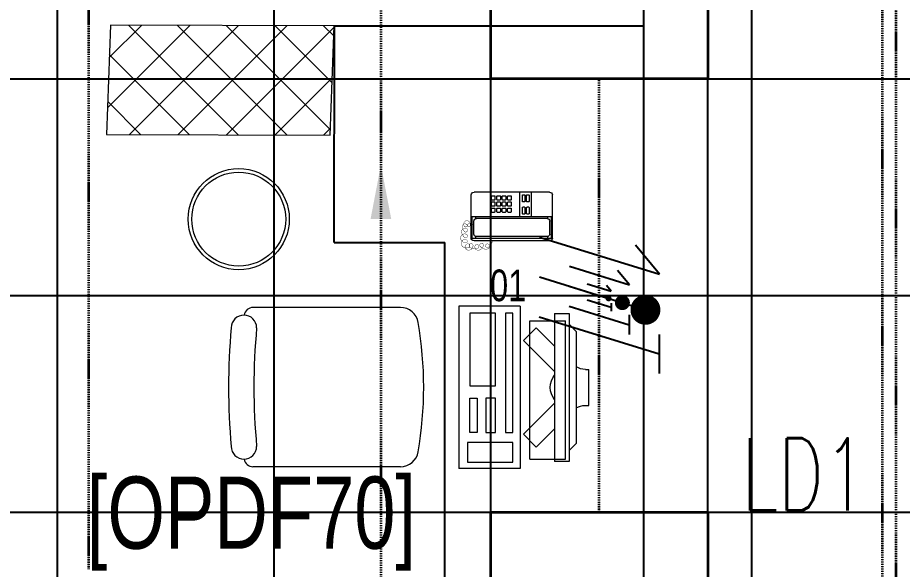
# Model space of a CAD drawing. Extents: x -12260 to 57327, y -29287 to 19916.
# Drawn here: x 5126 to 7575, y 132 to 1659 of the extents above; entities that cross this region are included whole.
import ezdxf
from ezdxf.enums import TextEntityAlignment as Align

# ---------------------------------------------------------------- set-up
doc = ezdxf.new("R2010")
doc.units = 0
doc.header["$LTSCALE"] = 0.25
doc.linetypes.add('DASHDOT', pattern=[25.4, 12.7, -6.35, 0, -6.35])
for name, color, linetype, lineweight in [('01-First Floor$0$72_EGR_BASE_TEXT', 252, 'Continuous', 5), ('01-First Floor$0$72_EGR_EQP_TAG', 142, 'Continuous', 5), ('01-First Floor$0$C-HYDR-CTCH', 251, 'Continuous', 5), ('01-First Floor$0$Hatch', 252, 'Continuous', 5), ('01-First Floor$0$LOADING', 253, 'Continuous', 5), ('E-LITE-CIRC-NUMB', 6, 'Continuous', 25), ('E-LITE-CLNG', 150, 'Continuous', 35), ('E-LITE-CLNG-CNDT', 6, 'DASHDOT', 35), ('E-LITE-CLNG-CNDT @ 100', 6, 'DASHDOT', 35), ('E-LITE-CTRL', 6, 'Continuous', 25), ('E-LITE-IDEN', 6, 'Continuous', 25), ('E-POWR-WIRE', 6, 'Continuous', 25), ('E-POWR-WIRE @ 100', 6, 'Continuous', 25), ('E-POWR-WIRE @ 20', 6, 'Continuous', 25), ('E-POWR-WIRE @ 50', 6, 'Continuous', 25)]:
    doc.layers.add(name, color=color, linetype=linetype, lineweight=lineweight)
doc.layers.add('01-First Floor$0$FALSE CEILING', color=251, linetype='Continuous')
doc.styles.add('01-First Floor$0$X3G_ENTITY_257CFD', font='swisscl.ttf', dxfattribs={"height": 200})
doc.styles.add('01-First Floor$0$X3G_ENTITY_9F38', font='swisscl.ttf', dxfattribs={"height": 0.2})
doc.styles.add('DC_SIMPLEX', font='SIMPLEX.shx', dxfattribs={"width": 0.7})

# ---------------------------------------------------------------- blocks, each defined once
blk = doc.blocks.new('01-First Floor$0$DM20079-P')
at = {"color": 0}
for p, q in [((-0.0616, 0.225), (0.0594, 0.225)), ((-0.0616, 0.225), (-0.0616, 0)), ((-0.0616, 0.222), (-0.0016, 0.222)), ((-0.0016, 0.225), (-0.0016, 0)), ((-0.0686, 0.217), (-0.0686, 0.008)), ((-0.0616, 0.212), (-0.0565, 0.212)), ((-0.0566, 0.2105), (-0.0566, 0.0145)), ((-0.0496, 0.2175), (-0.0136, 0.2175)), ((-0.0068, 0.212), (-0.0016, 0.212)), ((-0.0066, 0.2105), (-0.0066, 0.0145)), ((0.0664, 0.217), (0.0664, 0.008)), ((-0.0016, 0.1675), (0.0664, 0.1675)), ((-0.0016, 0.135), (0.0664, 0.135)), ((-0.0616, 0.013), (-0.0565, 0.013)), ((-0.0616, 0.003), (-0.0016, 0.003)), ((-0.0594, 0), (0.0594, 0)), ((-0.0496, 0.0075), (-0.0136, 0.0075)), ((-0.0068, 0.013), (-0.0016, 0.013))]:
    blk.add_line(p, q, dxfattribs=at)
for points in [[(0.0074, 0.1605, 0.414214), (0.0054, 0.1585), (0.0054, 0.1555, 0.414214), (0.0074, 0.1535), (0.0234, 0.1535, 0.414214), (0.0254, 0.1555), (0.0254, 0.1585, 0.414214), (0.0234, 0.1605)], [(0.0234, 0.142, 0.414214), (0.0254, 0.144), (0.0254, 0.147, 0.414214), (0.0234, 0.149), (0.0074, 0.149, 0.414214), (0.0054, 0.147), (0.0054, 0.144, 0.414214), (0.0074, 0.142)], [(0.0574, 0.1535, 0.414214), (0.0594, 0.1555), (0.0594, 0.1585, 0.414214), (0.0574, 0.1605), (0.0414, 0.1605, 0.414214), (0.0394, 0.1585), (0.0394, 0.1555, 0.414214), (0.0414, 0.1535)], [(0.0574, 0.142, 0.414214), (0.0594, 0.144), (0.0594, 0.147, 0.414214), (0.0574, 0.149), (0.0414, 0.149, 0.414214), (0.0394, 0.147), (0.0394, 0.144, 0.414214), (0.0414, 0.142)], [(0.0104, 0.103, 0.414214), (0.0124, 0.101), (0.0204, 0.101, 0.414214), (0.0224, 0.103), (0.0224, 0.109, 0.414214), (0.0204, 0.111), (0.0124, 0.111, 0.414214), (0.0104, 0.109)], [(0.0274, 0.103, 0.414214), (0.0294, 0.101), (0.0374, 0.101, 0.414214), (0.0394, 0.103), (0.0394, 0.109, 0.414214), (0.0374, 0.111), (0.0294, 0.111, 0.414214), (0.0274, 0.109)], [(0.0444, 0.103, 0.414214), (0.0464, 0.101), (0.0544, 0.101, 0.414214), (0.0564, 0.103), (0.0564, 0.109, 0.414214), (0.0544, 0.111), (0.0464, 0.111, 0.414214), (0.0444, 0.109)], [(0.0104, 0.088, 0.414214), (0.0124, 0.086), (0.0204, 0.086, 0.414214), (0.0224, 0.088), (0.0224, 0.094, 0.414214), (0.0204, 0.096), (0.0124, 0.096, 0.414214), (0.0104, 0.094)], [(0.0104, 0.073, 0.414214), (0.0124, 0.071), (0.0204, 0.071, 0.414214), (0.0224, 0.073), (0.0224, 0.079, 0.414214), (0.0204, 0.081), (0.0124, 0.081, 0.414214), (0.0104, 0.079)], [(0.0274, 0.088, 0.414214), (0.0294, 0.086), (0.0374, 0.086, 0.414214), (0.0394, 0.088), (0.0394, 0.094, 0.414214), (0.0374, 0.096), (0.0294, 0.096, 0.414214), (0.0274, 0.094)], [(0.0274, 0.073, 0.414214), (0.0294, 0.071), (0.0374, 0.071, 0.414214), (0.0394, 0.073), (0.0394, 0.079, 0.414214), (0.0374, 0.081), (0.0294, 0.081, 0.414214), (0.0274, 0.079)], [(0.0444, 0.088, 0.414214), (0.0464, 0.086), (0.0544, 0.086, 0.414214), (0.0564, 0.088), (0.0564, 0.094, 0.414214), (0.0544, 0.096), (0.0464, 0.096, 0.414214), (0.0444, 0.094)], [(0.0444, 0.073, 0.414214), (0.0464, 0.071), (0.0544, 0.071, 0.414214), (0.0564, 0.073), (0.0564, 0.079, 0.414214), (0.0544, 0.081), (0.0464, 0.081, 0.414214), (0.0444, 0.079)], [(0.0104, 0.058, 0.414214), (0.0124, 0.056), (0.0204, 0.056, 0.414214), (0.0224, 0.058), (0.0224, 0.064, 0.414214), (0.0204, 0.066), (0.0124, 0.066, 0.414214), (0.0104, 0.064)], [(0.0274, 0.058, 0.414214), (0.0294, 0.056), (0.0374, 0.056, 0.414214), (0.0394, 0.058), (0.0394, 0.064, 0.414214), (0.0374, 0.066), (0.0294, 0.066, 0.414214), (0.0274, 0.064)], [(0.0444, 0.058, 0.414214), (0.0464, 0.056), (0.0544, 0.056, 0.414214), (0.0564, 0.058), (0.0564, 0.064, 0.414214), (0.0544, 0.066), (0.0464, 0.066, 0.414214), (0.0444, 0.064)]]:
    blk.add_lwpolyline(points, format="xyb", close=True, dxfattribs=at)
at = {"color": 0, "const_width": 0.001}
blk.add_lwpolyline([(-0.0686, 0.059, 0.184574), (-0.0861, 0.0478, 1.44364), (-0.0769, 0.0452, 0.837915), (-0.0907, 0.0465, 0.30536), (-0.0835, 0.0248, 1.584726), (-0.0815, 0.034, 0.253153), (-0.094, 0.0228, 0.874198), (-0.0776, 0.0142, 0.915253), (-0.0897, 0.0168, 0.223821), (-0.0874, -0.0011, 1.703343), (-0.0796, 0.005, 0.588962), (-0.0934, -0.0114, 0.717795), (-0.0769, -0.0108, 0.983104), (-0.0875, -0.0075, 0.326362), (-0.0815, -0.0259, 0.758716), (-0.0657, -0.0134, 0.906186), (-0.0743, -0.016, 0.189488), (-0.067, -0.0272, 0.7948), (-0.0506, -0.0127, 1.223996), (-0.0585, -0.0193, 0.072149), (-0.0473, -0.0259, 0.645886), (-0.0341, -0.0134, 1.366917), (-0.042, -0.0193, 0.078415), (-0.0315, -0.0246, 0.723006), (-0.0229, -0.0127, 1.105484), (-0.0289, -0.018, 0.327892), (-0.017, -0.0193, 0.446638), (-0.0144, -0.0068, 0.327263), (-0.0269, -0.0029, 1.240441), (-0.0229, -0.0094, 0.611307), (-0.0278, 0.0075)], format="xyb", dxfattribs=at)
at = {"color": 0}
for centre, radius, start, end in [((-0.0605, 0.217), 0.00813, 97.9633, 179.6649), ((0.0582, 0.217), 0.00813, 0.3351, 82.0367), ((-0.0496, 0.2105), 0.007, 90, 180), ((-0.0136, 0.2105), 0.007, 0, 90), ((-0.0605, 0.008), 0.00813, 180.3351, 277.9633), ((-0.0496, 0.0145), 0.007, 180, 270), ((-0.0136, 0.0145), 0.007, 270, 0), ((0.0582, 0.008), 0.00813, 277.9633, 359.6649)]:
    blk.add_arc(centre, radius, start, end, dxfattribs=at)
blk = doc.blocks.new('01-First Floor$0$GF21021-P')
for p, q in [((-0.2207, 0.4756), (-0.2207, 0.0675)), ((0.2205, 0.4756), (0.2205, 0.0675))]:
    blk.add_line(p, q)
for centre, radius, start, end in [((-0.0001, -0.5295), 1.0695, 80.3671, 99.6329), ((-0.1707, 0.4756), 0.05, 99.6329, 180), ((0.1705, 0.4756), 0.05, 0, 80.3671), ((-0.1643, 0.0425), 0.0351, 90, 270), ((0, 1.8467), 1.7767, 264.6946, 275.3053), ((0.1641, 0.0425), 0.0351, 270, 90), ((-0.1957, 0.0675), 0.025, 180, 261.4721), ((0.1955, 0.0675), 0.025, 278.5279, 0), ((0, 1.8314), 1.8314, 264.8532, 275.147)]:
    blk.add_arc(centre, radius, start, end)
blk = doc.blocks.new('01-First Floor$0$ITCWLS1-P')
at = {"layer": '01-First Floor$0$LOADING'}
for p, q in [((-0.17, 0.45), (-0.17, 0)), ((-0.17, 0.45), (0, 0.45)), ((0, 0.45), (0, 0)), ((-0.2651, 0.43, 0), (-0.3051, 0.43, 0)), ((-0.3051, 0.43, 0), (-0.3051, 0.02, 0)), ((-0.2651, 0.43, 0), (-0.2651, 0.02, 0)), ((-0.1496, 0.4305), (-0.1291, 0.4305)), ((-0.1291, 0.4305), (-0.1291, 0.4089)), ((-0.3251, 0.38, 0), (-0.3051, 0.4, 0)), ((-0.197, 0.4094), (-0.295, 0.4094)), ((-0.295, 0.0264), (-0.295, 0.4094)), ((-0.197, 0.0264), (-0.197, 0.4094)), ((-0.3251, 0.38, 0), (-0.3251, 0.07, 0)), ((-0.3503, 0.275), (-0.3596, 0.275)), ((-0.3596, 0.175), (-0.3596, 0.275)), ((-0.3503, 0.175), (-0.3596, 0.175)), ((-0.3251, 0.07, 0), (-0.3051, 0.05, 0)), ((-0.197, 0.0264), (-0.295, 0.0264)), ((-0.3051, 0.02, 0), (-0.2651, 0.02, 0)), ((-0.17, 0), (0, 0))]:
    blk.add_line(p, q, dxfattribs=at)
at = {"layer": '01-First Floor$0$LOADING', "extrusion": (2.48281e-10, 3.18408e-10, -1)}
for p, q in [((-0.2651, 0.3395), (-0.2144, 0.3902)), ((-0.1791, 0.3548), (-0.2144, 0.3902)), ((-0.2651, 0.2688), (-0.1791, 0.3548))]:
    blk.add_line(p, q, dxfattribs=at)
at = {"layer": '01-First Floor$0$LOADING', "extrusion": (2.48281e-10, -3.18408e-10, -1)}
for p, q in [((-0.2651, 0.1812), (-0.1791, 0.0952)), ((-0.2651, 0.1105), (-0.2144, 0.0598)), ((-0.1791, 0.0952), (-0.2144, 0.0598))]:
    blk.add_line(p, q, dxfattribs=at)
at = {"layer": '01-First Floor$0$LOADING'}
for points in [[(-0.1291, 0.4089), (-0.1291, 0.1), (-0.1496, 0.1), (-0.1496, 0.4305)], [(-0.1496, 0.1), (-0.1496, 0.1), (-0.1496, 0.1), (-0.1496, 0.1), (-0.1496, 0.1), (-0.1496, 0.1), (-0.1496, 0.1), (-0.1496, 0.1), (-0.1496, 0.1)], [(-0.1496, 0.1), (-0.1496, 0.1), (-0.1496, 0.1), (-0.1496, 0.1), (-0.1496, 0.1), (-0.1496, 0.1), (-0.1496, 0.1), (-0.1496, 0.1), (-0.1496, 0.1), (-0.1496, 0.1), (-0.1496, 0.1), (-0.1496, 0.1), (-0.1496, 0.1), (-0.1496, 0.1), (-0.1496, 0.1), (-0.1496, 0.1), (-0.1496, 0.1), (-0.1496, 0.1)], [(-0.1496, 0.1), (-0.1496, 0.1), (-0.1496, 0.1), (-0.1496, 0.1), (-0.1496, 0.1), (-0.1496, 0.1), (-0.1496, 0.1), (-0.1496, 0.1), (-0.1496, 0.1), (-0.1496, 0.1)], [(-0.1496, 0.1), (-0.1496, 0.1), (-0.1496, 0.1), (-0.1496, 0.1), (-0.1496, 0.1), (-0.1496, 0.1), (-0.1496, 0.1)], [(-0.1496, 0.1), (-0.1496, 0.1), (-0.1496, 0.1), (-0.1496, 0.1), (-0.1496, 0.1), (-0.1496, 0.1), (-0.1496, 0.1), (-0.1496, 0.1), (-0.1496, 0.1), (-0.1496, 0.1)], [(-0.1496, 0.1), (-0.1496, 0.1), (-0.1496, 0.1), (-0.1496, 0.1), (-0.1496, 0.1), (-0.1496, 0.1), (-0.1496, 0.1), (-0.1496, 0.1), (-0.1496, 0.1), (-0.1496, 0.1), (-0.1496, 0.1), (-0.1496, 0.1), (-0.1496, 0.1), (-0.1496, 0.1), (-0.1496, 0.1)], [(-0.1496, 0.1), (-0.1496, 0.1), (-0.1496, 0.1), (-0.1496, 0.1), (-0.1496, 0.1), (-0.1496, 0.1), (-0.1496, 0.1), (-0.1496, 0.1), (-0.1496, 0.1), (-0.1496, 0.1)], [(-0.1496, 0.1), (-0.1496, 0.1), (-0.1496, 0.1), (-0.1496, 0.1), (-0.1496, 0.1), (-0.1496, 0.1), (-0.1496, 0.1), (-0.1496, 0.1), (-0.1496, 0.1), (-0.1496, 0.1)], [(-0.1496, 0.1), (-0.1496, 0.1), (-0.1496, 0.1), (-0.1496, 0.1), (-0.1496, 0.1), (-0.1496, 0.1), (-0.1496, 0.1), (-0.1496, 0.1), (-0.1496, 0.1), (-0.1496, 0.1), (-0.1496, 0.1), (-0.1496, 0.1), (-0.1496, 0.1), (-0.1496, 0.1), (-0.1496, 0.1), (-0.1496, 0.1), (-0.1496, 0.1), (-0.1496, 0.1), (-0.1496, 0.1), (-0.1496, 0.1), (-0.1496, 0.1), (-0.1496, 0.1), (-0.1496, 0.1), (-0.1496, 0.1), (-0.1496, 0.1), (-0.1496, 0.1), (-0.1496, 0.1), (-0.1496, 0.1), (-0.1496, 0.1), (-0.1496, 0.1), (-0.1496, 0.1), (-0.1496, 0.1), (-0.1496, 0.1), (-0.1496, 0.1), (-0.1496, 0.1), (-0.1496, 0.1), (-0.1496, 0.1), (-0.1496, 0.1), (-0.1496, 0.1), (-0.1496, 0.1), (-0.1496, 0.1), (-0.1496, 0.1), (-0.1496, 0.1), (-0.1496, 0.1), (-0.1496, 0.1), (-0.1496, 0.1), (-0.1496, 0.1), (-0.1496, 0.1), (-0.1496, 0.1), (-0.1496, 0.1), (-0.1496, 0.1), (-0.1496, 0.1), (-0.1496, 0.1), (-0.1496, 0.1)], [(-0.1496, 0.1), (-0.1496, 0.1), (-0.1496, 0.1), (-0.1496, 0.1), (-0.1496, 0.1), (-0.1496, 0.1), (-0.1496, 0.1), (-0.1496, 0.1), (-0.1496, 0.1), (-0.1496, 0.1), (-0.1496, 0.1), (-0.1496, 0.1), (-0.1496, 0.1), (-0.1496, 0.1), (-0.1496, 0.1), (-0.1496, 0.1), (-0.1496, 0.1), (-0.1496, 0.1), (-0.1496, 0.1), (-0.1496, 0.1), (-0.1496, 0.1), (-0.1496, 0.1), (-0.1496, 0.1), (-0.1496, 0.1), (-0.1496, 0.1), (-0.1496, 0.1), (-0.1496, 0.1), (-0.1496, 0.1), (-0.1496, 0.1), (-0.1496, 0.1), (-0.1496, 0.1), (-0.1496, 0.1), (-0.1496, 0.1), (-0.1496, 0.1), (-0.1496, 0.1), (-0.1496, 0.1), (-0.1496, 0.1), (-0.1496, 0.1), (-0.1496, 0.1), (-0.1496, 0.1), (-0.1496, 0.1), (-0.1496, 0.1), (-0.1496, 0.1), (-0.1496, 0.1), (-0.1496, 0.1), (-0.1496, 0.1), (-0.1496, 0.1), (-0.1496, 0.1), (-0.1496, 0.1), (-0.1496, 0.1), (-0.1496, 0.1), (-0.1496, 0.1), (-0.1496, 0.1), (-0.1496, 0.1), (-0.1496, 0.1), (-0.1496, 0.1), (-0.1496, 0.1), (-0.1496, 0.1), (-0.1496, 0.1), (-0.1496, 0.1), (-0.1496, 0.1), (-0.1496, 0.1), (-0.1496, 0.1), (-0.1496, 0.1), (-0.1496, 0.1), (-0.1496, 0.1), (-0.1496, 0.1), (-0.1496, 0.1), (-0.1496, 0.1), (-0.1496, 0.1), (-0.1496, 0.1), (-0.1496, 0.1), (-0.1496, 0.1), (-0.1496, 0.1), (-0.1496, 0.1), (-0.1496, 0.1), (-0.1496, 0.1), (-0.1496, 0.1), (-0.1496, 0.1), (-0.1496, 0.1), (-0.1496, 0.1), (-0.1496, 0.1), (-0.1496, 0.1), (-0.1496, 0.1), (-0.1496, 0.1), (-0.1496, 0.1), (-0.1496, 0.1), (-0.1496, 0.1), (-0.1496, 0.1)], [(-0.1496, 0.1), (-0.1496, 0.1), (-0.1496, 0.1), (-0.1496, 0.1), (-0.1496, 0.1), (-0.1496, 0.1), (-0.1496, 0.1), (-0.1496, 0.1), (-0.1496, 0.1), (-0.1496, 0.1), (-0.1496, 0.1), (-0.1496, 0.1)], [(-0.1496, 0.1), (-0.1496, 0.1), (-0.1496, 0.1), (-0.1496, 0.1), (-0.1496, 0.1), (-0.1496, 0.1), (-0.1496, 0.1)], [(-0.1496, 0.1), (-0.1496, 0.1), (-0.1496, 0.1), (-0.1496, 0.1), (-0.1496, 0.1), (-0.1496, 0.1), (-0.1496, 0.1), (-0.1496, 0.1), (-0.1496, 0.1), (-0.1496, 0.1), (-0.1496, 0.1), (-0.1496, 0.1), (-0.1496, 0.1), (-0.1496, 0.1), (-0.1496, 0.1), (-0.1496, 0.1), (-0.1496, 0.1)], [(-0.1496, 0.1), (-0.1496, 0.1), (-0.1496, 0.1), (-0.1496, 0.1), (-0.1496, 0.1), (-0.1496, 0.1), (-0.1496, 0.1), (-0.1496, 0.1), (-0.1496, 0.1), (-0.1496, 0.1), (-0.1496, 0.1), (-0.1496, 0.1), (-0.1496, 0.1), (-0.1496, 0.1), (-0.1496, 0.1), (-0.1496, 0.1), (-0.1496, 0.1), (-0.1496, 0.1), (-0.1496, 0.1), (-0.1496, 0.1), (-0.1496, 0.1), (-0.1496, 0.1), (-0.1496, 0.1), (-0.1496, 0.1), (-0.1496, 0.1), (-0.1496, 0.1), (-0.1496, 0.1), (-0.1496, 0.1), (-0.1496, 0.1), (-0.1496, 0.1), (-0.1496, 0.1), (-0.1496, 0.1), (-0.1496, 0.1), (-0.1496, 0.1), (-0.1496, 0.1), (-0.1496, 0.1), (-0.1496, 0.1), (-0.1496, 0.1), (-0.1496, 0.1), (-0.1496, 0.1), (-0.1496, 0.1), (-0.1496, 0.1), (-0.1496, 0.1), (-0.1496, 0.1), (-0.1496, 0.1), (-0.1496, 0.1), (-0.1496, 0.1), (-0.1496, 0.1), (-0.1496, 0.1), (-0.1496, 0.1), (-0.1496, 0.1), (-0.1496, 0.1), (-0.1496, 0.1), (-0.1496, 0.1), (-0.1496, 0.1), (-0.1496, 0.1), (-0.1496, 0.1), (-0.1496, 0.1), (-0.1496, 0.1), (-0.1496, 0.1), (-0.1496, 0.1), (-0.1496, 0.1), (-0.1496, 0.1), (-0.1496, 0.1), (-0.1496, 0.1), (-0.1496, 0.1), (-0.1496, 0.1), (-0.1496, 0.1), (-0.1496, 0.1), (-0.1496, 0.1), (-0.1496, 0.1), (-0.1496, 0.1), (-0.1496, 0.1), (-0.1496, 0.1), (-0.1496, 0.1), (-0.1496, 0.1), (-0.1496, 0.1), (-0.1496, 0.1), (-0.1496, 0.1), (-0.1496, 0.1), (-0.1496, 0.1), (-0.1496, 0.1), (-0.1496, 0.1), (-0.1496, 0.1), (-0.1496, 0.1), (-0.1496, 0.1), (-0.1496, 0.1), (-0.1496, 0.1), (-0.1496, 0.1), (-0.1496, 0.1), (-0.1496, 0.1), (-0.1496, 0.1), (-0.1496, 0.1), (-0.1496, 0.1), (-0.1496, 0.1), (-0.1496, 0.1), (-0.1496, 0.1), (-0.1496, 0.1), (-0.1496, 0.1), (-0.1496, 0.1), (-0.1496, 0.1), (-0.1496, 0.1), (-0.1496, 0.1), (-0.1496, 0.1), (-0.1496, 0.1), (-0.1496, 0.1), (-0.1496, 0.1), (-0.1496, 0.1), (-0.1496, 0.1), (-0.1496, 0.1), (-0.1496, 0.1)], [(-0.1496, 0.1), (-0.1496, 0.1), (-0.1496, 0.1), (-0.1496, 0.1), (-0.1496, 0.1), (-0.1496, 0.1), (-0.1496, 0.1), (-0.1496, 0.1)]]:
    blk.add_lwpolyline(points, dxfattribs=at)
for points in [[(-0.1019, 0.4305), (-0.0304, 0.4305), (-0.0304, 0.2294), (-0.1019, 0.2294)], [(-0.1019, 0.1954), (-0.0747, 0.1954), (-0.0747, 0.1), (-0.1019, 0.1)], [(-0.0304, 0.1954), (-0.0508, 0.1954), (-0.0508, 0.1), (-0.0304, 0.1)], [(-0.1496, 0.1), (-0.1496, 0.1), (-0.1496, 0.1), (-0.1496, 0.1), (-0.1496, 0.1), (-0.1496, 0.1), (-0.1496, 0.1), (-0.1496, 0.1), (-0.1496, 0.1), (-0.1496, 0.1), (-0.1496, 0.1), (-0.1496, 0.1), (-0.1496, 0.1), (-0.1496, 0.1), (-0.1496, 0.1), (-0.1496, 0.1), (-0.1496, 0.1), (-0.1496, 0.1), (-0.1496, 0.1), (-0.1496, 0.1), (-0.1496, 0.1), (-0.1496, 0.1), (-0.1496, 0.1), (-0.1496, 0.1), (-0.1496, 0.1), (-0.1496, 0.1), (-0.1496, 0.1), (-0.1496, 0.1), (-0.1496, 0.1), (-0.1496, 0.1), (-0.1496, 0.1), (-0.1496, 0.1), (-0.1496, 0.1), (-0.1496, 0.1), (-0.1496, 0.1), (-0.1496, 0.1), (-0.1496, 0.1), (-0.1496, 0.1), (-0.1496, 0.1), (-0.1496, 0.1), (-0.1496, 0.1), (-0.1496, 0.1), (-0.1496, 0.1), (-0.1496, 0.1), (-0.1496, 0.1), (-0.1496, 0.1), (-0.1496, 0.1), (-0.1496, 0.1), (-0.1496, 0.1), (-0.1496, 0.1), (-0.1496, 0.1), (-0.1496, 0.1), (-0.1496, 0.1), (-0.1496, 0.1), (-0.1496, 0.1), (-0.1496, 0.1), (-0.1496, 0.1), (-0.1496, 0.1), (-0.1496, 0.1), (-0.1496, 0.1), (-0.1496, 0.1), (-0.1496, 0.1), (-0.1496, 0.1), (-0.1496, 0.1), (-0.1496, 0.1), (-0.1496, 0.1), (-0.1496, 0.1), (-0.1496, 0.1), (-0.1496, 0.1), (-0.1496, 0.1), (-0.1496, 0.1), (-0.1496, 0.1), (-0.1496, 0.1), (-0.1496, 0.1), (-0.1496, 0.1), (-0.1496, 0.1), (-0.1496, 0.1), (-0.1496, 0.1), (-0.1496, 0.1), (-0.1496, 0.1), (-0.1496, 0.1), (-0.1496, 0.1), (-0.1496, 0.1), (-0.1496, 0.1), (-0.1496, 0.1), (-0.1496, 0.1), (-0.1496, 0.1), (-0.1496, 0.1), (-0.1496, 0.1), (-0.1496, 0.1), (-0.1496, 0.1), (-0.1496, 0.1), (-0.1496, 0.1), (-0.1496, 0.1), (-0.1496, 0.1), (-0.1496, 0.1), (-0.1496, 0.1), (-0.1496, 0.1), (-0.1496, 0.1), (-0.1496, 0.1), (-0.1496, 0.1), (-0.1496, 0.1), (-0.1496, 0.1), (-0.1496, 0.1), (-0.1496, 0.1), (-0.1496, 0.1), (-0.1496, 0.1), (-0.1496, 0.1), (-0.1496, 0.1), (-0.1496, 0.1), (-0.1496, 0.1), (-0.1496, 0.1), (-0.1496, 0.1), (-0.1496, 0.1), (-0.1496, 0.1), (-0.1496, 0.1), (-0.1496, 0.1), (-0.1496, 0.1), (-0.1496, 0.1), (-0.1496, 0.1), (-0.1496, 0.1), (-0.1496, 0.1), (-0.1496, 0.1), (-0.1496, 0.1), (-0.1496, 0.1), (-0.1496, 0.1), (-0.1496, 0.1), (-0.1496, 0.1), (-0.1496, 0.1), (-0.1496, 0.1), (-0.1496, 0.1), (-0.1496, 0.1), (-0.1496, 0.1), (-0.1496, 0.1), (-0.1496, 0.1), (-0.1496, 0.1), (-0.1496, 0.1), (-0.1496, 0.1), (-0.1496, 0.1), (-0.1496, 0.1), (-0.1496, 0.1), (-0.1496, 0.1), (-0.1496, 0.1), (-0.1496, 0.1), (-0.1496, 0.1), (-0.1496, 0.1), (-0.1496, 0.1), (-0.1496, 0.1), (-0.1496, 0.1), (-0.1496, 0.1), (-0.1496, 0.1), (-0.1496, 0.1), (-0.1496, 0.1), (-0.1496, 0.1), (-0.1496, 0.1), (-0.1496, 0.1), (-0.1496, 0.1), (-0.1496, 0.1), (-0.1496, 0.1), (-0.1496, 0.1), (-0.1496, 0.1), (-0.1496, 0.1), (-0.1496, 0.1), (-0.1496, 0.1), (-0.1496, 0.1), (-0.1496, 0.1), (-0.1496, 0.1), (-0.1496, 0.1), (-0.1496, 0.1), (-0.1496, 0.1), (-0.1496, 0.1), (-0.1496, 0.1), (-0.1496, 0.1), (-0.1496, 0.1), (-0.1496, 0.1), (-0.1496, 0.1), (-0.1496, 0.1), (-0.1496, 0.1), (-0.1496, 0.1), (-0.1496, 0.1), (-0.1496, 0.1), (-0.1496, 0.1), (-0.1496, 0.1), (-0.1496, 0.1), (-0.1496, 0.1), (-0.1496, 0.1), (-0.1496, 0.1), (-0.1496, 0.1), (-0.1496, 0.1), (-0.1496, 0.1), (-0.1496, 0.1), (-0.1496, 0.1), (-0.1496, 0.1), (-0.1496, 0.1), (-0.1496, 0.1), (-0.1496, 0.1), (-0.1496, 0.1), (-0.1496, 0.1), (-0.1496, 0.1), (-0.1496, 0.1), (-0.1496, 0.1), (-0.1496, 0.1), (-0.1496, 0.1), (-0.1496, 0.1), (-0.1496, 0.1), (-0.1496, 0.1), (-0.1496, 0.1), (-0.1496, 0.1), (-0.1496, 0.1), (-0.1496, 0.1), (-0.1496, 0.1), (-0.1496, 0.1), (-0.1496, 0.1), (-0.1496, 0.1), (-0.1496, 0.1), (-0.1496, 0.1), (-0.1496, 0.1), (-0.1496, 0.1), (-0.1496, 0.1), (-0.1496, 0.1), (-0.1496, 0.1), (-0.1496, 0.1), (-0.1496, 0.1), (-0.1496, 0.1), (-0.1496, 0.1), (-0.1496, 0.1), (-0.1496, 0.1), (-0.1496, 0.1), (-0.1496, 0.1), (-0.1496, 0.1), (-0.1496, 0.1), (-0.1496, 0.1), (-0.1496, 0.1), (-0.1496, 0.1), (-0.1496, 0.1), (-0.1496, 0.1), (-0.1496, 0.1), (-0.1496, 0.1), (-0.1496, 0.1), (-0.1496, 0.1), (-0.1496, 0.1), (-0.1496, 0.1), (-0.1496, 0.1), (-0.1496, 0.1), (-0.1496, 0.1), (-0.1496, 0.1), (-0.1496, 0.1), (-0.1496, 0.1), (-0.1496, 0.1), (-0.1496, 0.1), (-0.1496, 0.1), (-0.1496, 0.1), (-0.1496, 0.1), (-0.1496, 0.1), (-0.1496, 0.1), (-0.1496, 0.1), (-0.1496, 0.1), (-0.1496, 0.1), (-0.1496, 0.1), (-0.1496, 0.1), (-0.1496, 0.1), (-0.1496, 0.1), (-0.1496, 0.1), (-0.1496, 0.1), (-0.1496, 0.1), (-0.1496, 0.1), (-0.1496, 0.1), (-0.1496, 0.1), (-0.1496, 0.1), (-0.1496, 0.1), (-0.1496, 0.1), (-0.1496, 0.1), (-0.1496, 0.1), (-0.1496, 0.1), (-0.1496, 0.1), (-0.1496, 0.1), (-0.1496, 0.1)], [(-0.1496, 0.1), (-0.1496, 0.1), (-0.1496, 0.1), (-0.1496, 0.1), (-0.1496, 0.1), (-0.1496, 0.1), (-0.1496, 0.1), (-0.1496, 0.1), (-0.1496, 0.1), (-0.1496, 0.1), (-0.1496, 0.1), (-0.1496, 0.1), (-0.1496, 0.1), (-0.1496, 0.1), (-0.1496, 0.1), (-0.1496, 0.1), (-0.1496, 0.1), (-0.1496, 0.1), (-0.1496, 0.1), (-0.1496, 0.1), (-0.1496, 0.1), (-0.1496, 0.1), (-0.1496, 0.1), (-0.1496, 0.1), (-0.1496, 0.1), (-0.1496, 0.1), (-0.1496, 0.1), (-0.1496, 0.1), (-0.1496, 0.1), (-0.1496, 0.1), (-0.1496, 0.1), (-0.1496, 0.1), (-0.1496, 0.1), (-0.1496, 0.1), (-0.1496, 0.1), (-0.1496, 0.1), (-0.1496, 0.1), (-0.1496, 0.1), (-0.1496, 0.1), (-0.1496, 0.1), (-0.1496, 0.1), (-0.1496, 0.1), (-0.1496, 0.1), (-0.1496, 0.1), (-0.1496, 0.1), (-0.1496, 0.1), (-0.1496, 0.1), (-0.1496, 0.1), (-0.1496, 0.1), (-0.1496, 0.1), (-0.1496, 0.1), (-0.1496, 0.1), (-0.1496, 0.1), (-0.1496, 0.1), (-0.1496, 0.1), (-0.1496, 0.1), (-0.1496, 0.1), (-0.1496, 0.1), (-0.1496, 0.1), (-0.1496, 0.1), (-0.1496, 0.1), (-0.1496, 0.1), (-0.1496, 0.1), (-0.1496, 0.1), (-0.1496, 0.1), (-0.1496, 0.1), (-0.1496, 0.1), (-0.1496, 0.1), (-0.1496, 0.1), (-0.1496, 0.1), (-0.1496, 0.1), (-0.1496, 0.1), (-0.1496, 0.1), (-0.1496, 0.1), (-0.1496, 0.1), (-0.1496, 0.1), (-0.1496, 0.1), (-0.1496, 0.1), (-0.1496, 0.1), (-0.1496, 0.1), (-0.1496, 0.1), (-0.1496, 0.1), (-0.1496, 0.1), (-0.1496, 0.1), (-0.1496, 0.1), (-0.1496, 0.1), (-0.1496, 0.1), (-0.1496, 0.1), (-0.1496, 0.1), (-0.1496, 0.1), (-0.1496, 0.1), (-0.1496, 0.1), (-0.1496, 0.1), (-0.1496, 0.1), (-0.1496, 0.1), (-0.1496, 0.1), (-0.1496, 0.1), (-0.1496, 0.1), (-0.1496, 0.1), (-0.1496, 0.1), (-0.1496, 0.1), (-0.1496, 0.1), (-0.1496, 0.1), (-0.1496, 0.1), (-0.1496, 0.1), (-0.1496, 0.1), (-0.1496, 0.1), (-0.1496, 0.1), (-0.1496, 0.1), (-0.1496, 0.1), (-0.1496, 0.1), (-0.1496, 0.1), (-0.1496, 0.1), (-0.1496, 0.1), (-0.1496, 0.1), (-0.1496, 0.1), (-0.1496, 0.1), (-0.1496, 0.1), (-0.1496, 0.1), (-0.1496, 0.1), (-0.1496, 0.1), (-0.1496, 0.1), (-0.1496, 0.1), (-0.1496, 0.1), (-0.1496, 0.1), (-0.1496, 0.1), (-0.1496, 0.1), (-0.1496, 0.1), (-0.1496, 0.1), (-0.1496, 0.1), (-0.1496, 0.1), (-0.1496, 0.1), (-0.1496, 0.1), (-0.1496, 0.1), (-0.1496, 0.1), (-0.1496, 0.1), (-0.1496, 0.1), (-0.1496, 0.1), (-0.1496, 0.1), (-0.1496, 0.1), (-0.1496, 0.1), (-0.1496, 0.1), (-0.1496, 0.1), (-0.1496, 0.1), (-0.1496, 0.1), (-0.1496, 0.1), (-0.1496, 0.1), (-0.1496, 0.1), (-0.1496, 0.1), (-0.1496, 0.1), (-0.1496, 0.1), (-0.1496, 0.1), (-0.1496, 0.1), (-0.1496, 0.1), (-0.1496, 0.1), (-0.1496, 0.1), (-0.1496, 0.1), (-0.1496, 0.1), (-0.1496, 0.1), (-0.1496, 0.1), (-0.1496, 0.1), (-0.1496, 0.1), (-0.1496, 0.1), (-0.1496, 0.1), (-0.1496, 0.1), (-0.1496, 0.1), (-0.1496, 0.1), (-0.1496, 0.1), (-0.1496, 0.1), (-0.1496, 0.1), (-0.1496, 0.1), (-0.1496, 0.1), (-0.1496, 0.1), (-0.1496, 0.1), (-0.1496, 0.1), (-0.1496, 0.1), (-0.1496, 0.1), (-0.1496, 0.1), (-0.1496, 0.1), (-0.1496, 0.1), (-0.1496, 0.1), (-0.1496, 0.1), (-0.1496, 0.1), (-0.1496, 0.1), (-0.1496, 0.1), (-0.1496, 0.1), (-0.1496, 0.1), (-0.1496, 0.1), (-0.1496, 0.1), (-0.1496, 0.1), (-0.1496, 0.1), (-0.1496, 0.1), (-0.1496, 0.1), (-0.1496, 0.1), (-0.1496, 0.1), (-0.1496, 0.1), (-0.1496, 0.1), (-0.1496, 0.1), (-0.1496, 0.1), (-0.1496, 0.1), (-0.1496, 0.1), (-0.1496, 0.1), (-0.1496, 0.1), (-0.1496, 0.1), (-0.1496, 0.1), (-0.1496, 0.1), (-0.1496, 0.1), (-0.1496, 0.1), (-0.1496, 0.1), (-0.1496, 0.1), (-0.1496, 0.1), (-0.1496, 0.1), (-0.1496, 0.1), (-0.1496, 0.1)], [(-0.1496, 0.1), (-0.1496, 0.1), (-0.1496, 0.1), (-0.1496, 0.1), (-0.1496, 0.1), (-0.1496, 0.1), (-0.1496, 0.1), (-0.1496, 0.1), (-0.1496, 0.1), (-0.1496, 0.1), (-0.1496, 0.1), (-0.1496, 0.1), (-0.1496, 0.1), (-0.1496, 0.1), (-0.1496, 0.1), (-0.1496, 0.1), (-0.1496, 0.1), (-0.1496, 0.1), (-0.1496, 0.1), (-0.1496, 0.1), (-0.1496, 0.1), (-0.1496, 0.1), (-0.1496, 0.1), (-0.1496, 0.1), (-0.1496, 0.1), (-0.1496, 0.1), (-0.1496, 0.1), (-0.1496, 0.1), (-0.1496, 0.1), (-0.1496, 0.1), (-0.1496, 0.1), (-0.1496, 0.1), (-0.1496, 0.1), (-0.1496, 0.1), (-0.1496, 0.1), (-0.1496, 0.1), (-0.1496, 0.1), (-0.1496, 0.1), (-0.1496, 0.1), (-0.1496, 0.1), (-0.1496, 0.1), (-0.1496, 0.1), (-0.1496, 0.1), (-0.1496, 0.1), (-0.1496, 0.1), (-0.1496, 0.1), (-0.1496, 0.1), (-0.1496, 0.1), (-0.1496, 0.1), (-0.1496, 0.1), (-0.1496, 0.1), (-0.1496, 0.1), (-0.1496, 0.1), (-0.1496, 0.1), (-0.1496, 0.1), (-0.1496, 0.1), (-0.1496, 0.1), (-0.1496, 0.1), (-0.1496, 0.1), (-0.1496, 0.1), (-0.1496, 0.1), (-0.1496, 0.1), (-0.1496, 0.1), (-0.1496, 0.1), (-0.1496, 0.1), (-0.1496, 0.1), (-0.1496, 0.1), (-0.1496, 0.1), (-0.1496, 0.1), (-0.1496, 0.1), (-0.1496, 0.1), (-0.1496, 0.1), (-0.1496, 0.1), (-0.1496, 0.1), (-0.1496, 0.1), (-0.1496, 0.1), (-0.1496, 0.1), (-0.1496, 0.1), (-0.1496, 0.1), (-0.1496, 0.1), (-0.1496, 0.1), (-0.1496, 0.1), (-0.1496, 0.1), (-0.1496, 0.1), (-0.1496, 0.1), (-0.1496, 0.1), (-0.1496, 0.1), (-0.1496, 0.1), (-0.1496, 0.1), (-0.1496, 0.1), (-0.1496, 0.1), (-0.1496, 0.1), (-0.1496, 0.1), (-0.1496, 0.1), (-0.1496, 0.1), (-0.1496, 0.1), (-0.1496, 0.1), (-0.1496, 0.1), (-0.1496, 0.1), (-0.1496, 0.1), (-0.1496, 0.1), (-0.1496, 0.1), (-0.1496, 0.1), (-0.1496, 0.1), (-0.1496, 0.1), (-0.1496, 0.1), (-0.1496, 0.1), (-0.1496, 0.1), (-0.1496, 0.1), (-0.1496, 0.1), (-0.1496, 0.1), (-0.1496, 0.1), (-0.1496, 0.1), (-0.1496, 0.1), (-0.1496, 0.1), (-0.1496, 0.1), (-0.1496, 0.1), (-0.1496, 0.1), (-0.1496, 0.1), (-0.1496, 0.1), (-0.1496, 0.1), (-0.1496, 0.1), (-0.1496, 0.1), (-0.1496, 0.1), (-0.1496, 0.1), (-0.1496, 0.1), (-0.1496, 0.1), (-0.1496, 0.1), (-0.1496, 0.1), (-0.1496, 0.1), (-0.1496, 0.1), (-0.1496, 0.1), (-0.1496, 0.1), (-0.1496, 0.1), (-0.1496, 0.1), (-0.1496, 0.1), (-0.1496, 0.1), (-0.1496, 0.1), (-0.1496, 0.1), (-0.1496, 0.1), (-0.1496, 0.1), (-0.1496, 0.1), (-0.1496, 0.1), (-0.1496, 0.1), (-0.1496, 0.1), (-0.1496, 0.1), (-0.1496, 0.1), (-0.1496, 0.1), (-0.1496, 0.1), (-0.1496, 0.1), (-0.1496, 0.1), (-0.1496, 0.1), (-0.1496, 0.1), (-0.1496, 0.1), (-0.1496, 0.1), (-0.1496, 0.1), (-0.1496, 0.1), (-0.1496, 0.1), (-0.1496, 0.1), (-0.1496, 0.1), (-0.1496, 0.1), (-0.1496, 0.1), (-0.1496, 0.1), (-0.1496, 0.1), (-0.1496, 0.1), (-0.1496, 0.1), (-0.1496, 0.1), (-0.1496, 0.1), (-0.1496, 0.1), (-0.1496, 0.1), (-0.1496, 0.1), (-0.1496, 0.1), (-0.1496, 0.1), (-0.1496, 0.1), (-0.1496, 0.1), (-0.1496, 0.1), (-0.1496, 0.1), (-0.1496, 0.1), (-0.1496, 0.1), (-0.1496, 0.1), (-0.1496, 0.1), (-0.1496, 0.1), (-0.1496, 0.1), (-0.1496, 0.1), (-0.1496, 0.1), (-0.1496, 0.1), (-0.1496, 0.1), (-0.1496, 0.1), (-0.1496, 0.1), (-0.1496, 0.1), (-0.1496, 0.1), (-0.1496, 0.1), (-0.1496, 0.1), (-0.1496, 0.1), (-0.1496, 0.1), (-0.1496, 0.1), (-0.1496, 0.1), (-0.1496, 0.1), (-0.1496, 0.1), (-0.1496, 0.1), (-0.1496, 0.1), (-0.1496, 0.1), (-0.1496, 0.1), (-0.1496, 0.1), (-0.1496, 0.1), (-0.1496, 0.1), (-0.1496, 0.1), (-0.1496, 0.1), (-0.1496, 0.1), (-0.1496, 0.1), (-0.1496, 0.1), (-0.1496, 0.1), (-0.1496, 0.1), (-0.1496, 0.1), (-0.1496, 0.1), (-0.1496, 0.1), (-0.1496, 0.1), (-0.1496, 0.1), (-0.1496, 0.1)], [(-0.1496, 0.0727), (-0.0236, 0.0727), (-0.0236, 0.0182), (-0.1496, 0.0182)]]:
    blk.add_lwpolyline(points, close=True, dxfattribs=at)
for centre, radius, start, end in [((-0.3503, 0.325), 0.05, 270, 300.3093), ((-0.3089, 0.225), 0.0556, 321.9431, 38.0569), ((-0.3503, 0.125), 0.05, 59.6907, 90)]:
    blk.add_arc(centre, radius, start, end, dxfattribs=at)
blk = doc.blocks.new('01-First Floor$0$WM00001-P')
at = {"layer": '01-First Floor$0$LOADING'}
for radius in [0.14, 0.13]:
    blk.add_circle((0, 0), radius, dxfattribs=at)
blk = doc.blocks.new('01-First Floor')
at = {"layer": '01-First Floor$0$Hatch'}
h = blk.add_hatch(dxfattribs=at)
h.set_pattern_fill('ANSI37', color=256, scale=30)
h.set_pattern_definition([(45, (-1823.345, -13062.25), (-67.35192, 67.35192), []), (135, (-1823.345, -13062.25), (-67.35192, -67.35192), [])])
h.paths.add_polyline_path([(49129.3, 8855.6), (48525.4, 8847.5), (48529.3, 8559.1), (49133.2, 8567.2)])
h.paths.add_polyline_path([(41968.6, 8847.9), (41385, 8842.5), (41365.1, 8551.1), (41948.6, 8556.5)])
h.paths.add_polyline_path([(27591.6, 8840.5), (26992.5, 8836.4), (26986.8, 8543.4), (27585.9, 8547.5)])
h.paths.add_polyline_path([(34776.8, 8842.7), (34175.6, 8835.2), (34167.4, 8549.5), (34768.6, 8557)])
h.paths.add_polyline_path([(20372.4, 8849.8), (19765.9, 8827.9), (19780.4, 8535.4), (20386.9, 8557.2)])
h.paths.add_polyline_path([(13635.8, 8839.4), (12413.8, 8863.3), (12407.4, 8567.2), (13629.3, 8543.3)])
h.paths.add_polyline_path([(13649.8, 1639.3), (12434.8, 1623.6), (12421.4, 1331.2), (13636.4, 1346.9)])
h.paths.add_polyline_path([(13623.8, -5553.9), (12420.7, -5569.8), (12415, -5862.9), (13618.1, -5846.9)])
h.paths.add_polyline_path([(13642.3, -12752.6), (12445.6, -12764), (12448.4, -13058.5), (13645.1, -13047)])
h.paths.add_polyline_path([(6007.3, -12750.5), (5403.7, -12754.2), (5414.4, -13039.6), (6017.9, -13035.9)])
h.paths.add_polyline_path([(5991.8, -5552.5), (5395, -5550.9), (5394.9, -5852.1), (5991.7, -5853.6)])
h.paths.add_polyline_path([(6001.7, 1637.1), (5382.4, 1638.3), (5371.8, 1335.4), (5991.1, 1334.1)])
h.paths.add_polyline_path([(5978.4, 8816.5), (5377.7, 8830.9), (5374.1, 8541.3), (5974.8, 8526.8)])
h.paths.add_polyline_path([(-1220.7, 8814.6), (-1823.3, 8837.3), (-1821.5, 8549), (-1218.8, 8526.3)])
h.paths.add_polyline_path([(-1213, -5563.7), (-1815, -5570.7), (-1811.6, -5862.3), (-1209.6, -5855.3)])
h.paths.add_polyline_path([(-1195.5, -12758.3), (-1793.9, -12759.3), (-1789, -13060), (-1190.6, -13059)])
h.paths.add_polyline_path([(20391.2, -12745), (19785.5, -12758), (19791.3, -13059.2), (20396.9, -13046.2)])
h.paths.add_polyline_path([(20384.7, -5552.6), (19790.3, -5570.1), (19792.4, -5866.7), (20386.8, -5849.1)])
h.paths.add_polyline_path([(20376, 1655.5), (19777, 1647.8), (19781.1, 1347.6), (20380, 1355.3)])
h.paths.add_polyline_path([(27576.3, 1640.2), (26974.4, 1644.9), (26978.6, 1352.8), (27580.6, 1348.1)])
h.paths.add_polyline_path([(27580.1, -5542.5), (26976.2, -5560), (26989.7, -5860.1), (27589.8, -5839.1)])
h.paths.add_polyline_path([(27596.2, -12758.5), (26992.3, -12751.9), (26990, -13037.6), (27593.8, -13044.2)])
h.paths.add_polyline_path([(34794.7, -12748), (34197.4, -12762.6), (34206.4, -13062.3), (34803.7, -13047.7)])
h.paths.add_polyline_path([(34787.4, -5559.7), (34186.1, -5557.7), (34187.2, -5855), (34788.5, -5856.9)])
h.paths.add_polyline_path([(34750.9, 1644.2), (34170.1, 1648.9), (34189.8, 1359), (34770.6, 1354.3)])
h.paths.add_polyline_path([(41954.3, 1643.4), (41356.7, 1657.2), (41358.7, 1365.3), (41956.3, 1351.5)])
h.paths.add_polyline_path([(41955.3, -5555.1), (41386.9, -5562.7), (41388.7, -5856.9), (41957.1, -5849.3)])
h.paths.add_polyline_path([(41992.3, -12752.3), (41387.1, -12754.9), (41388.4, -13059.5), (41993.7, -13056.8)])
h.paths.add_polyline_path([(49166.6, -12752.8), (48578.6, -12736.7), (48565.4, -13043.9), (49153.3, -13060)])
h.paths.add_polyline_path([(49150.8, -5553.4), (48547.6, -5552.3), (48545.6, -5848.8), (49148.8, -5849.9)])
at = {"layer": '01-First Floor$0$C-HYDR-CTCH', "elevation": 0, "flags": 128}
blk.add_lwpolyline([(5382.4, 1638.3), (5371.8, 1335.4), (5991.1, 1334.1), (6001.7, 1637.1), (5382.4, 1638.3)], dxfattribs=at)
at = {"layer": '01-First Floor$0$FALSE CEILING', "linetype": 'Continuous'}
for p, q in [((5236, -2710), (5236, 2686.9)), ((5836, -2710), (5836, 2686.9)), ((6436, -2710), (6436, 2686.9)), ((7036, -2710), (7036, 2686.9)), ((4398.4, 1490), (8296.4, 1490)), ((1636, 890), (8296.4, 890)), ((1636, 290), (8296.4, 290))]:
    blk.add_line(p, q, dxfattribs=at)
at = {"layer": '01-First Floor$0$FALSE CEILING'}
for p, q in [((7158.4, -524.2, -0.1), (7158.4, 1886.9, -0.1)), ((6858.4, 1780.4, -0.1), (6858.4, -420.2, -0.1)), ((6001.7, 1637.1, -0.1), (6858.4, 1637.1, -0.1)), ((6001.7, 1037.1, -0.1), (6002.9, 1637.1, -0.1)), ((6001.7, 1037.1, -0.1), (6308.4, 1037.1, -0.1)), ((6308.4, -476.1, -0.1), (6308.4, 1037.1, -0.1))]:
    blk.add_line(p, q, dxfattribs=at)
at = {"layer": '01-First Floor$0$LOADING'}
for p, q in [((7158.4, -524.2, -0.1), (7158.4, 1886.9, -0.1)), ((6858.4, 1780.4, -0.1), (6858.4, -420.2, -0.1)), ((6001.7, 1637.1, -0.1), (6858.4, 1637.1, -0.1)), ((6001.7, 1037.1, -0.1), (6002.9, 1637.1, -0.1)), ((6001.7, 1037.1, -0.1), (6308.4, 1037.1, -0.1)), ((6308.4, -476.1, -0.1), (6308.4, 1037.1, -0.1))]:
    blk.add_line(p, q, dxfattribs=at)
for name, p, xscale, yscale, zscale, rotation in [('01-First Floor$0$WM00001-P', (5737.8, 1101.4, -0.1), 999.9999999999999, 999.9999999999999, 999.9999999999999, 191.9999999999856), ('01-First Floor$0$DM20079-P', (6381.2, 1109.8, -0.1), -1000, 1000, 1000, 269.9999934716078), ('01-First Floor$0$ITCWLS1-P', (6347.1, 410.4, -0.1), -1000, 1000, 1000, 359.9999999924613), ('01-First Floor$0$GF21021-P', (5709.8, 636.1, -0.1), 1000, 1000, 1000, 270)]:
    blk.add_blockref(name, p, dxfattribs=dict(at, xscale=xscale, yscale=yscale, zscale=zscale, rotation=rotation))
at = {"layer": '01-First Floor$0$72_EGR_BASE_TEXT', "insert": (5772.9, 388.6, 0), "char_height": 200, "attachment_point": 2, "style": '01-First Floor$0$X3G_ENTITY_9F38'}
blk.add_mtext('[OPDF70]', dxfattribs=at)
at = {"layer": '01-First Floor$0$72_EGR_EQP_TAG', "insert": (6483.6, 961.7, -0.1), "char_height": 87.47, "attachment_point": 2, "style": '01-First Floor$0$X3G_ENTITY_257CFD'}
blk.add_mtext('01', dxfattribs=at)
blk = doc.blocks.new('*U18')
blk.add_hatch(color=256).paths.add_polyline_path([(-0.287, 0), (0, -1.5), (0.287, 0)])
blk = doc.blocks.new('*U25')
blk.add_lwpolyline([(-300, 300), (-300, -300), (300, -300), (300, 300)], close=True)
blk.add_circle((0, 0), 45)
at = {"layer": 'E-LITE-CIRC-NUMB', "style": 'DC_SIMPLEX', "width": 0.7, "flags": 8}
blk.add_attdef('CIRCUIT', text='', height=200, rotation=0, dxfattribs=at).set_placement((-473.9, 300), align=Align.RIGHT)
at = {"layer": 'E-LITE-CTRL', "style": 'DC_SIMPLEX', "width": 0.7, "flags": 8}
blk.add_attdef('CONTROL', (1118.9, -935), '', height=200, rotation=360, dxfattribs=at)
at = {"layer": 'E-LITE-IDEN', "style": 'DC_SIMPLEX', "width": 0.7, "flags": 8}
blk.add_attdef('TYPE', (460.4, 457.6), '', height=200, rotation=360, dxfattribs=at)
blk = doc.blocks.new('*U41')
for p, q in [((-1.658, 1.617), (1.663, 0.587)), ((1.663, 0.587), (1.004, 1.389)), ((-1.66, 0.515), (1.66, -0.515)), ((-1.663, -0.587), (1.658, -1.617)), ((1.659, -1.078), (1.657, -2.157))]:
    blk.add_line(p, q)
at = {"const_width": 0.414}
blk.add_lwpolyline([(1.278, -0.19, 1), (1.277, -0.604, 1)], format="xyb", close=True, dxfattribs=at)
blk = doc.blocks.new('*U542')
at = {"layer": 'E-POWR-WIRE @ 100', "xscale": 100, "yscale": 100, "zscale": 100}
blk.add_blockref('*U41', (6736, 890), dxfattribs=at)
at = {"layer": 'E-POWR-WIRE @ 20', "xscale": 20, "yscale": 20, "zscale": 20}
blk.add_blockref('*U41', (6736, 890), dxfattribs=at)
at = {"layer": 'E-POWR-WIRE @ 50', "xscale": 50, "yscale": 50, "zscale": 50}
blk.add_blockref('*U41', (6736, 890), dxfattribs=at)

msp = doc.modelspace()

# ---------------------------------------------------------------- linework, layer by layer
at = {"layer": 'E-LITE-CLNG-CNDT', "color": 1, "elevation": 0}
msp.add_lwpolyline([(2636.8, 4229.7), (2468.4, 4229.7, 0.414214), (2368.4, 4129.7), (2368.4, 2894.4, 0.414214), (2468.4, 2794.4), (5221.6, 2794.4, -0.414214), (5321.6, 2694.4), (5321.6, 131.6)], format="xyb", dxfattribs=at)
at = {"layer": 'E-LITE-CLNG-CNDT', "color": 1}
msp.add_lwpolyline([(6131.4, 3736.9), (6131.4, 81.6, -0.414214), (6031.4, -18.4), (5834.6, -18.4)], format="xyb", dxfattribs=at)
at = {"layer": 'E-LITE-CLNG-CNDT', "elevation": 0}
for points in [[(4116, -3827.2), (4116, -2462.2, -0.414214), (4216, -2362.2), (7420.4, -2362.2, 0.414214), (7520.4, -2262.2), (7520.4, 2768.9)], [(7556.6, 2768.9), (7556.6, -2298.4, -0.414214), (7456.6, -2398.4), (6136, -2398.4, 0.414214), (6036, -2498.4), (6036, -3560)]]:
    msp.add_lwpolyline(points, format="xyb", dxfattribs=at)
at = {"layer": 'E-LITE-CLNG-CNDT'}
msp.add_lwpolyline([(6736, 290), (6736, 1490)], dxfattribs=at)

# ---------------------------------------------------------------- block references
at = {"layer": 'E-LITE-CLNG'}
ref = msp.add_blockref('*U25', (6736, 1790), dxfattribs=dict(at, xscale=-1))
ref.add_attrib('TYPE', 'LD1', (7129.5, 2094.5), dxfattribs={"layer": 'E-LITE-IDEN', "height": 200, "rotation": 0, "style": 'DC_SIMPLEX', "width": 0.7, "flags": 8})
ref = msp.add_blockref('*U25', (6736, -10), dxfattribs=dict(at, xscale=-1))
ref.add_attrib('TYPE', 'LD1', (7129.5, 294.5), dxfattribs={"layer": 'E-LITE-IDEN', "height": 200, "rotation": 0, "style": 'DC_SIMPLEX', "width": 0.7, "flags": 8})
at = {"layer": 'E-LITE-CLNG-CNDT'}
msp.add_blockref('01-First Floor', (0, 0), dxfattribs=at)
at = {"layer": 'E-LITE-CLNG-CNDT @ 100', "xscale": 100, "yscale": 100, "zscale": 100, "rotation": 180}
msp.add_blockref('*U18', (6131.4, 1101.4), dxfattribs=at)
at = {"layer": 'E-POWR-WIRE'}
msp.add_blockref('*U542', (0, 0), dxfattribs=at)

doc.saveas('drawing.dxf')
